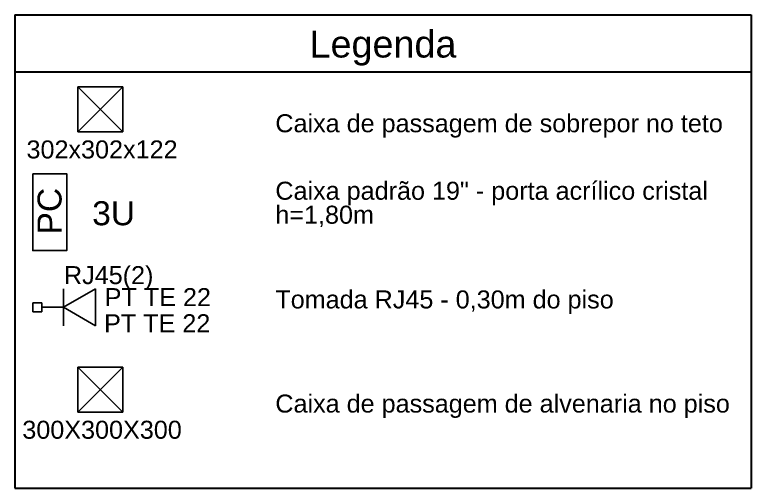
# Model space of a CAD drawing. Header units: millimetres. Extents: x -182 to 42, y -1396 to 15.
# Drawn here: x -44.76 to -36.1, y -68.56 to -62.99 of the extents above; entities that cross this region are included whole.
import ezdxf

# ---------------------------------------------------------------- set-up
doc = ezdxf.new("R2010")
doc.units = ezdxf.units.MM
doc.header["$LTSCALE"] = 10
doc.header["$MEASUREMENT"] = 0
for name, color, linetype, lineweight in [('CE-Textos pontos', 5, 'Continuous', 20), ('DI-Linhas do quadro', 1, 'Continuous', 30), ('DI-Textos do quadro', 7, 'Continuous', 20), ('DI-Título do quadro', 1, 'Continuous', 30)]:
    doc.layers.add(name, color=color, linetype=linetype, lineweight=lineweight)
doc.layers.add('P-SIMBOL', color=170, linetype='Continuous')
doc.styles.add('Arial', font='arial.ttf')

msp = doc.modelspace()

# ---------------------------------------------------------------- linework, layer by layer
at = {"layer": 'DI-Linhas do quadro', "linetype": 'Continuous'}
for p, q in [((-44.7615, -62.9865), (-36.0995, -62.9865)), ((-44.7615, -62.9865), (-44.7615, -68.5555)), ((-36.0995, -62.9865), (-36.0995, -68.5555)), ((-44.7615, -63.6572), (-36.0995, -63.6572)), ((-44.7615, -68.5555), (-36.0995, -68.5555))]:
    msp.add_line(p, q, dxfattribs=at)
at = {"layer": 'P-SIMBOL'}
for p, q in [((-44.0205, -63.8337), (-43.4905, -63.8337)), ((-44.0205, -63.8337), (-44.0205, -64.3637)), ((-44.0205, -63.8337), (-43.4905, -64.3637)), ((-43.4905, -63.8337), (-44.0205, -64.3637)), ((-43.4905, -63.8337), (-43.4905, -64.3637)), ((-44.0205, -64.3637), (-43.4905, -64.3637)), ((-44.1865, -66.4275), (-43.8115, -66.2115)), ((-44.1865, -66.2115), (-44.1865, -66.6435)), ((-43.8115, -66.2115), (-43.8115, -66.6435)), ((-44.5495, -66.4805), (-44.5495, -66.3745)), ((-44.5495, -66.3745), (-44.4435, -66.3745)), ((-44.4435, -66.3745), (-44.4435, -66.4805)), ((-44.4435, -66.4275), (-44.1865, -66.4275)), ((-43.8115, -66.6435), (-44.1865, -66.4275)), ((-44.4435, -66.4805), (-44.5495, -66.4805)), ((-44.0205, -67.1303), (-43.4905, -67.1303)), ((-44.0205, -67.1303), (-44.0205, -67.6603)), ((-44.0205, -67.1303), (-43.4905, -67.6603)), ((-43.4905, -67.1303), (-44.0205, -67.6603)), ((-43.4905, -67.1303), (-43.4905, -67.6603)), ((-44.0205, -67.6603), (-43.4905, -67.6603))]:
    msp.add_line(p, q, dxfattribs=at)
msp.add_lwpolyline([(-44.5495, -64.8562), (-44.1495, -64.8562), (-44.1495, -65.7602), (-44.5495, -65.7602), (-44.5495, -64.8562)], dxfattribs=at)

# ---------------------------------------------------------------- texts
at = {"layer": 'CE-Textos pontos', "char_height": 0.2118, "attachment_point": 7, "line_spacing_factor": 0.798, "style": 'Arial'}
for s, insert, width in [('RJ45(2)', (-44.1825, -66.2185), 1.77912), ('PT TE 22', (-43.7035, -66.4136), 2.03328), ('PT TE 22', (-43.7105, -66.7206), 2.03328)]:
    msp.add_mtext(s, dxfattribs=dict(at, insert=insert, width=width))
at = {"layer": 'DI-Textos do quadro', "char_height": 0.2118, "attachment_point": 7, "line_spacing_factor": 0.798, "style": 'Arial'}
for s, insert, width in [('Caixa de passagem de sobrepor no teto', (-41.6965, -64.4325), 9.40392), ('Caixa padrão 19" - porta acrílico cristal\\Ph=1,80m', (-41.6965, -65.4835), 10.42056), ('Tomada RJ45 - 0,30m do piso', (-41.6965, -66.5045), 6.86232), ('Caixa de passagem de alvenaria no piso', (-41.6965, -67.7291), 9.40392)]:
    msp.add_mtext(s, dxfattribs=dict(at, insert=insert, width=width))
at = {"layer": 'DI-Título do quadro', "insert": (-40.4305, -63.5855), "char_height": 0.3177, "width": 2.66868, "attachment_point": 8, "line_spacing_factor": 0.798, "style": 'Arial'}
msp.add_mtext('Legenda', dxfattribs=at)
at = {"layer": 'P-SIMBOL', "attachment_point": 8, "line_spacing_factor": 0.798, "style": 'Arial'}
for s, insert, char_height, width in [('302x302x122', (-43.7345, -64.6796), 0.2118, 2.79576), ('3U', (-43.5985, -65.4663), 0.2824, 0.67776), ('300X300X300', (-43.7345, -67.9762), 0.2118, 2.79576)]:
    msp.add_mtext(s, dxfattribs=dict(at, insert=insert, char_height=char_height, width=width))
at = {"layer": 'P-SIMBOL', "insert": (-44.2067, -65.2965), "char_height": 0.2824, "width": 0.67776, "attachment_point": 8, "rotation": 90.00021, "line_spacing_factor": 0.798, "style": 'Arial'}
msp.add_mtext('PC', dxfattribs=at)

doc.saveas('drawing.dxf')
